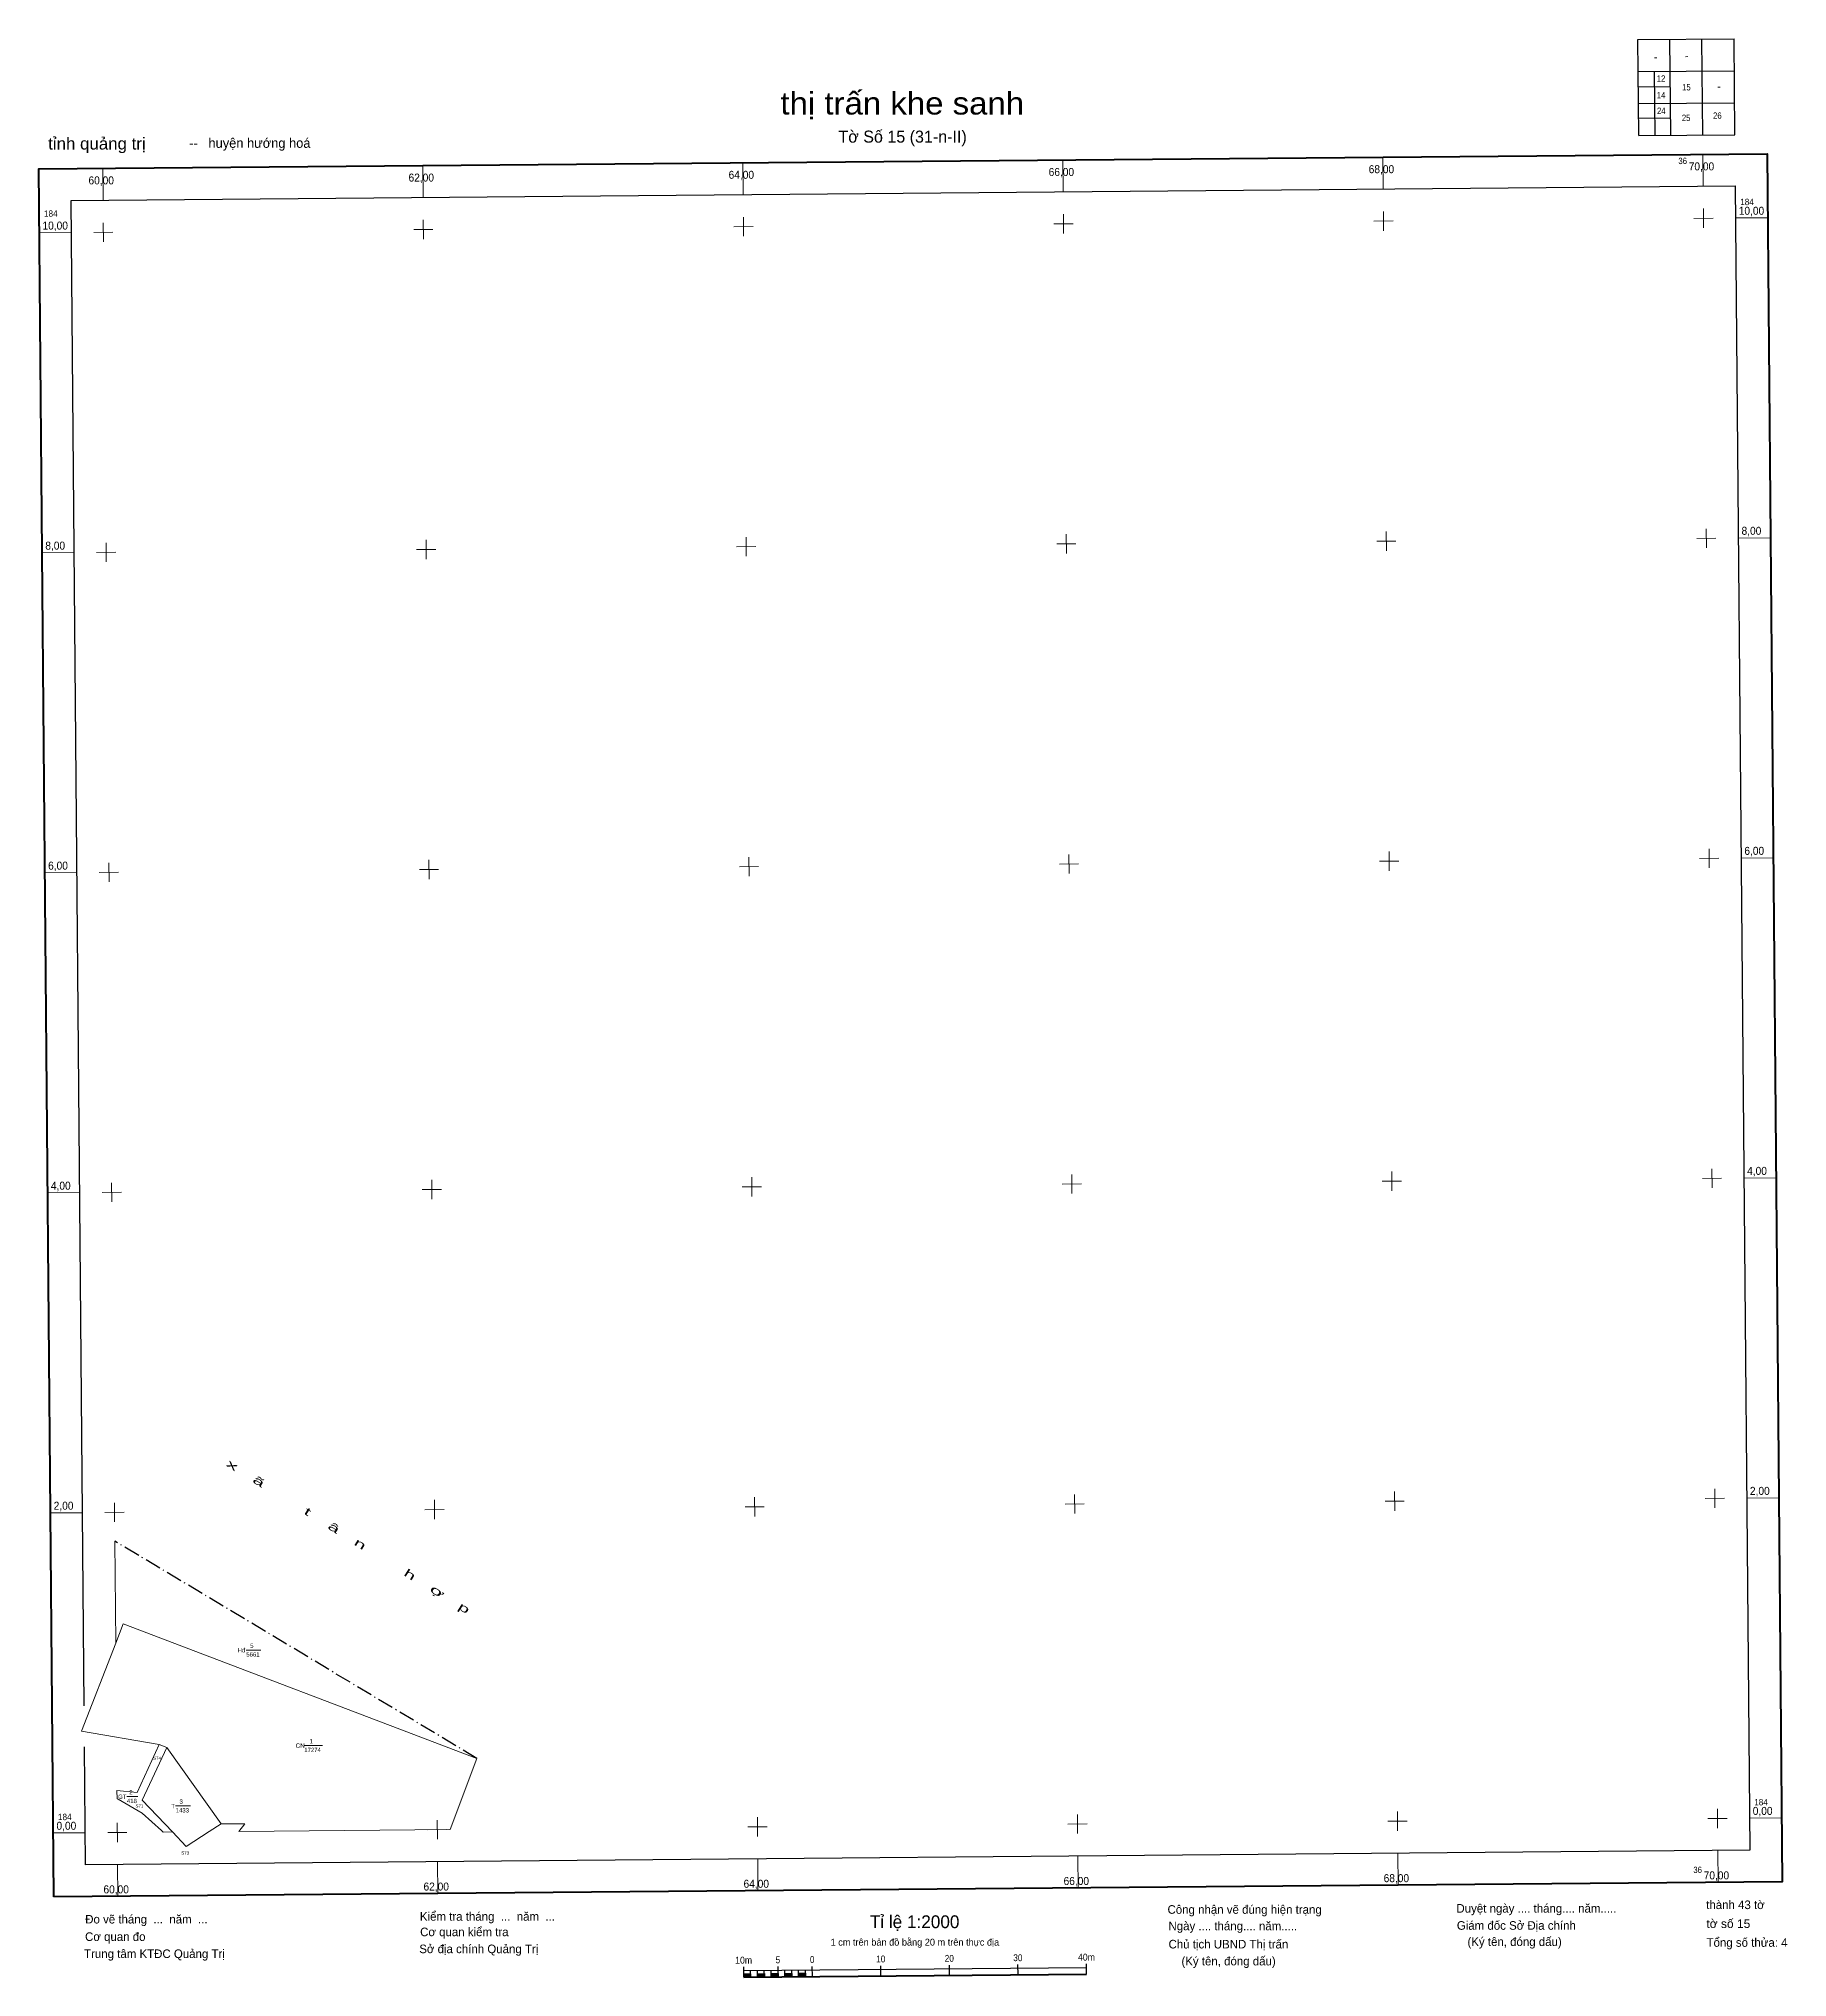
# Model space of a CAD drawing. Header units: metres. Extents: x 552510 to 553602, y 1839418 to 1840629.
import ezdxf
from ezdxf.enums import TextEntityAlignment as Align

# ---------------------------------------------------------------- set-up
doc = ezdxf.new("R2010")
doc.units = ezdxf.units.M
doc.header["$LTSCALE"] = 2
doc.linetypes.add('DOT_DASHED', pattern=[7.7, 5, -1.2, 0.3, -1.2])
doc.layers.add('12', color=7, linetype='Continuous')
for name, color, linetype, lineweight in [('13', 7, 'Continuous', 13), ('34', 7, 'Continuous', 13), ('62', 7, 'Continuous', 13)]:
    doc.layers.add(name, color=color, linetype=linetype, lineweight=lineweight)

msp = doc.modelspace()

# ---------------------------------------------------------------- hatches: boundary and pattern name
at = {"layer": '62'}
for points in [[(552950.47, 1839417.55), (552950.46, 1839419.69), (552954.73, 1839419.73), (552954.75, 1839417.59)], [(552959.04, 1839417.62), (552959.02, 1839419.76), (552963.3, 1839419.8), (552963.32, 1839417.66)], [(552967.61, 1839417.7), (552967.59, 1839419.84), (552971.87, 1839419.88), (552971.89, 1839417.74)], [(552976.17, 1839417.77), (552976.15, 1839419.91), (552980.44, 1839419.95), (552980.45, 1839417.81)], [(552984.73, 1839417.85), (552984.71, 1839419.99), (552989, 1839420.03), (552989.02, 1839417.89)]]:
    msp.add_hatch(color=256, dxfattribs=at).paths.add_polyline_path(points)

# ---------------------------------------------------------------- linework, layer by layer
at = {"layer": '13'}
for p, q in [((552639.64, 1839621.89), (552648.82, 1839621.97)), ((552675.84, 1839562.28), (552687.31, 1839562.38)), ((552565.03, 1839530.37), (552571.91, 1839530.43)), ((552595.53, 1839524.53), (552604.71, 1839524.61))]:
    msp.add_line(p, q, dxfattribs=at)
at = {"layer": '34', "lineweight": 25}
msp.add_line((553509.5, 1840579.07), (553529.5, 1840579.24), dxfattribs=at)
at = {"layer": '34', "linetype": 'DOT_DASHED', "lineweight": 25}
msp.add_line((552783.71, 1839554.29), (552557.5, 1839690.05), dxfattribs=at)
at = {"layer": '34'}
for p, q in [((552558.06, 1839626.18), (552557.5, 1839690.05)), ((552585.32, 1839563.01), (552590.06, 1839561)), ((552624.03, 1839513.32), (552590.06, 1839561))]:
    msp.add_line(p, q, dxfattribs=at)
for points in [[(552558.06, 1839626.18), (552562.75, 1839638.23), (552783.71, 1839554.29)], [(552585.32, 1839563.01), (552536.75, 1839571.33), (552558.06, 1839626.18)], [(552585.32, 1839563.01), (552571.55, 1839532.99), (552558.87, 1839534.12), (552558.91, 1839528.91), (552559.55, 1839528.83), (552574.62, 1839520), (552586.71, 1839509.22), (552587.64, 1839508.27), (552593.59, 1839508.32)], [(552590.06, 1839561), (552574.66, 1839528.27), (552593.59, 1839508.32)], [(552783.71, 1839554.29), (552767.08, 1839509.83), (552634.94, 1839508.68), (552638.68, 1839513.28), (552624.03, 1839513.32)], [(552593.59, 1839508.32), (552602.14, 1839499.31), (552616.53, 1839508.52), (552624.03, 1839513.32)]]:
    msp.add_lwpolyline(points, dxfattribs=at)
at = {"layer": '62', "lineweight": 25}
for p, q in [((553509.08, 1840628.06), (553569.06, 1840628.59)), ((553509.6, 1840568.08), (553509.08, 1840628.06)), ((553529.59, 1840568.26), (553529.07, 1840628.24)), ((553549.59, 1840568.43), (553549.06, 1840628.41)), ((553509.25, 1840608.07), (553569.23, 1840608.59)), ((553519.16, 1840608.16), (553519.51, 1840568.17)), ((553509.33, 1840598.66), (553529.33, 1840598.84)), ((553509.43, 1840588.08), (553569.41, 1840588.6)), ((553036.16, 1839418.3), (553036.1, 1839424.73)), ((553078.98, 1839418.67), (553078.93, 1839425.1)), ((553121.81, 1839419.05), (553121.75, 1839425.48)), ((553164.64, 1839419.42), (553164.58, 1839425.85)), ((552950.47, 1839417.55), (552950.42, 1839423.98)), ((552950.44, 1839421.84), (553164.6, 1839423.71)), ((552950.47, 1839417.55), (552950.44, 1839421.84)), ((552954.75, 1839417.59), (552954.72, 1839421.88)), ((552959.04, 1839417.62), (552959, 1839421.91)), ((552963.32, 1839417.66), (552963.28, 1839421.95)), ((552967.61, 1839417.7), (552967.57, 1839421.99)), ((552971.89, 1839417.74), (552971.83, 1839424.17)), ((552971.89, 1839417.74), (552971.85, 1839422.03)), ((552976.17, 1839417.77), (552976.13, 1839422.06)), ((552980.45, 1839417.81), (552980.42, 1839422.1)), ((552984.73, 1839417.85), (552984.7, 1839422.14)), ((552989.02, 1839417.89), (552988.98, 1839422.18)), ((552993.3, 1839417.92), (552993.24, 1839424.35))]:
    msp.add_line(p, q, dxfattribs=at)
at = {"layer": '62'}
for p, q in [((553519.43, 1840616.7), (553520.93, 1840616.71)), ((553538.76, 1840617.4), (553540.26, 1840617.41)), ((553558.97, 1840598.26), (553560.46, 1840598.27)), ((552950.05, 1840531.2), (552949.88, 1840551.19)), ((553149.99, 1840532.94), (553149.82, 1840552.94)), ((553349.93, 1840534.69), (553349.76, 1840554.69)), ((553549.87, 1840536.44), (553549.69, 1840556.44)), ((552550.18, 1840527.7), (552550, 1840547.69)), ((552750.12, 1840529.45), (552749.94, 1840549.44)), ((552750.34, 1840503.45), (552750.24, 1840515.45)), ((552950.28, 1840505.2), (552950.18, 1840517.2)), ((553150.22, 1840506.95), (553150.11, 1840518.95)), ((553344.11, 1840514.65), (553356.1, 1840514.75)), ((553350.16, 1840508.7), (553350.05, 1840520.7)), ((553544.04, 1840516.4), (553556.04, 1840516.5)), ((553550.1, 1840510.45), (553549.99, 1840522.45)), ((553570.04, 1840516.62), (553590.03, 1840516.8)), ((552510.37, 1840507.35), (552530.36, 1840507.53)), ((552544.36, 1840507.65), (552556.35, 1840507.76)), ((552550.41, 1840501.71), (552550.3, 1840513.7)), ((552744.29, 1840509.4), (552756.29, 1840509.51)), ((552944.23, 1840511.15), (552956.23, 1840511.25)), ((553144.17, 1840512.9), (553156.16, 1840513)), ((553351.91, 1840308.76), (553351.8, 1840320.76)), ((553551.84, 1840310.51), (553551.74, 1840322.51)), ((552552.15, 1840301.77), (552552.05, 1840313.76)), ((552746.04, 1840309.46), (552758.04, 1840309.57)), ((552752.09, 1840303.52), (552751.99, 1840315.51)), ((552945.98, 1840311.21), (552957.98, 1840311.32)), ((552952.03, 1840305.27), (552951.93, 1840317.26)), ((553145.92, 1840312.96), (553157.91, 1840313.06)), ((553151.97, 1840307.01), (553151.86, 1840319.01)), ((553345.86, 1840314.71), (553357.85, 1840314.81)), ((553545.79, 1840316.46), (553557.79, 1840316.56)), ((553571.79, 1840316.68), (553591.78, 1840316.86)), ((552512.11, 1840307.42), (552532.11, 1840307.59)), ((552546.1, 1840307.71), (552558.1, 1840307.82)), ((552753.84, 1840103.58), (552753.74, 1840115.58)), ((552953.78, 1840105.33), (552953.67, 1840117.32)), ((553153.72, 1840107.08), (553153.61, 1840119.07)), ((553347.6, 1840114.77), (553359.6, 1840114.88)), ((553353.65, 1840108.82), (553353.55, 1840120.82)), ((553547.54, 1840116.52), (553559.54, 1840116.62)), ((553553.59, 1840110.57), (553553.49, 1840122.57)), ((553573.53, 1840116.75), (553593.53, 1840116.92)), ((552513.86, 1840107.48), (552533.86, 1840107.65)), ((552547.85, 1840107.78), (552559.85, 1840107.88)), ((552553.9, 1840101.83), (552553.8, 1840113.83)), ((552747.79, 1840109.52), (552759.79, 1840109.63)), ((552947.73, 1840111.27), (552959.72, 1840111.38)), ((553147.67, 1840113.02), (553159.66, 1840113.13)), ((553555.34, 1839910.63), (553555.24, 1839922.63)), ((552555.65, 1839901.89), (552555.55, 1839913.89)), ((552749.54, 1839909.59), (552761.53, 1839909.69)), ((552755.59, 1839903.64), (552755.48, 1839915.64)), ((552949.48, 1839911.34), (552961.47, 1839911.44)), ((552955.53, 1839905.39), (552955.42, 1839917.39)), ((553149.41, 1839913.08), (553161.41, 1839913.19)), ((553155.46, 1839907.14), (553155.36, 1839919.13)), ((553349.35, 1839914.83), (553361.35, 1839914.94)), ((553355.4, 1839908.89), (553355.3, 1839920.88)), ((553549.29, 1839916.58), (553561.29, 1839916.69)), ((553575.28, 1839916.81), (553595.28, 1839916.98)), ((552515.61, 1839907.54), (552535.61, 1839907.72)), ((552549.6, 1839907.84), (552561.6, 1839907.94)), ((552757.34, 1839703.7), (552757.23, 1839715.7)), ((552957.28, 1839705.45), (552957.17, 1839717.45)), ((553157.21, 1839707.2), (553157.11, 1839719.2)), ((553357.15, 1839708.95), (553357.05, 1839720.94)), ((553551.04, 1839716.64), (553563.04, 1839716.75)), ((553557.09, 1839710.7), (553556.98, 1839722.69)), ((553577.03, 1839716.87), (553597.02, 1839717.04)), ((552517.36, 1839707.6), (552537.35, 1839707.78)), ((552551.35, 1839707.9), (552563.35, 1839708.01)), ((552557.4, 1839701.96), (552557.29, 1839713.95)), ((552751.29, 1839709.65), (552763.28, 1839709.75)), ((552951.22, 1839711.4), (552963.22, 1839711.5)), ((553151.16, 1839713.15), (553163.16, 1839713.25)), ((553351.1, 1839714.89), (553363.1, 1839715)), ((553558.84, 1839510.76), (553558.73, 1839522.75)), ((552559.15, 1839502.02), (552559.04, 1839514.01)), ((552753.03, 1839509.71), (552765.03, 1839509.82)), ((552759.09, 1839503.77), (552758.98, 1839515.76)), ((552952.97, 1839511.46), (552964.97, 1839511.56)), ((552959.02, 1839505.51), (552958.92, 1839517.51)), ((553152.91, 1839513.21), (553164.91, 1839513.31)), ((553158.96, 1839507.26), (553158.86, 1839519.26)), ((553352.85, 1839514.96), (553364.84, 1839515.06)), ((553358.9, 1839509.01), (553358.79, 1839521.01)), ((553552.79, 1839516.7), (553564.78, 1839516.81)), ((553578.78, 1839516.93), (553598.77, 1839517.11)), ((552519.11, 1839507.67), (552539.1, 1839507.84)), ((552553.1, 1839507.96), (552565.09, 1839508.07)), ((552559.44, 1839468.03), (552559.27, 1839488.02)), ((552759.38, 1839469.78), (552759.21, 1839489.77)), ((552959.32, 1839471.52), (552959.15, 1839491.52)), ((553159.26, 1839473.27), (553159.08, 1839493.27)), ((553359.2, 1839475.02), (553359.02, 1839495.01)), ((553559.13, 1839476.77), (553558.96, 1839496.76))]:
    msp.add_line(p, q, dxfattribs=at)
at = {"layer": '62', "lineweight": 40}
msp.add_line((552950.47, 1839417.55), (553164.64, 1839419.42), dxfattribs=at)
at = {"layer": '62', "lineweight": 25}
for points in [[(553509.6, 1840568.08), (553569.58, 1840568.61), (553569.06, 1840628.59)], [(552538.41, 1839587.19), (552530.18, 1840527.52), (553569.86, 1840536.62), (553578.95, 1839496.94), (552539.28, 1839487.85), (552538.63, 1839561.44)]]:
    msp.add_lwpolyline(points, dxfattribs=at)
at = {"layer": '62', "lineweight": 40}
msp.add_lwpolyline([(552519.46, 1839467.68), (552510.02, 1840547.34), (553589.68, 1840556.79), (553599.12, 1839477.12)], close=True, dxfattribs=at)
at = {"layer": '62', "lineweight": 25}
for points in [[(552950.47, 1839417.55), (552950.46, 1839419.69), (552954.73, 1839419.73), (552954.75, 1839417.59)], [(552959.04, 1839417.62), (552959.02, 1839419.76), (552963.3, 1839419.8), (552963.32, 1839417.66)], [(552967.61, 1839417.7), (552967.59, 1839419.84), (552971.87, 1839419.88), (552971.89, 1839417.74)], [(552976.17, 1839417.77), (552976.15, 1839419.91), (552980.44, 1839419.95), (552980.45, 1839417.81)], [(552984.73, 1839417.85), (552984.71, 1839419.99), (552989, 1839420.03), (552989.02, 1839417.89)]]:
    msp.add_lwpolyline(points, close=True, dxfattribs=at)

# ---------------------------------------------------------------- texts
at = {"layer": '12', "width": 0.95}
for s, p in [('S74 ', (552584.315, 1839553.43)), ('S71 ', (552573.28, 1839523.53)), ('S73 ', (552601.9, 1839494.18))]:
    msp.add_text(s, height=2, dxfattribs=at).set_placement(p, align=Align.CENTER)
at = {"layer": '13'}
for s, p in [('Hđ', (552634.25, 1839620.5)), ('17274', (552675.88, 1839558.24)), ('GT', (552559.64, 1839528.98)), ('418', (552565.06, 1839526.32)), ('1433', (552595.57, 1839520.48)), ('3', (552597.95, 1839525.9))]:
    msp.add_text(s, height=2.7, dxfattribs=at).set_placement(p)
for s, width, p in [('5661', 0.95, (552639.68, 1839617.85)), ('5', 1.05, (552642.06, 1839623.26)), ('CN', 1.1, (552670.46, 1839560.89)), ('1', 0.85, (552679.21, 1839563.66)), ('2', 1.05, (552566.51, 1839531.74)), ('T', 0.9, (552592.84, 1839523.16))]:
    msp.add_text(s, height=2.7, dxfattribs=dict(at, width=width)).set_placement(p)
at = {"layer": '34'}
for s, width, p in [('x', 2.15, (552629.664, 1839735.372)), ('ã', 1.95, (552646.159, 1839725.202)), ('t', 2, (552676.714, 1839706.36)), ('â', 1.95, (552693.109, 1839696.252)), ('n', 1.95, (552709.529, 1839686.126)), ('h', 1.9, (552740.584, 1839666.985)), ('ợ', 2.15, (552757.734, 1839656.402)), ('p', 1.85, (552774.424, 1839646.11))]:
    msp.add_text(s, height=5, rotation=327.839, dxfattribs=dict(at, width=width)).set_placement(p, align=Align.CENTER)
at = {"layer": '62'}
for s, height, width, p in [('12', 4, 0.9, (553523.49, 1840601.75)), ('15', 4, 0.9, (553539.31, 1840596.31)), ('thị trấn khe sanh', 14, 1.1, (553049.46, 1840581.26)), ('14', 4, 0.9, (553523.55, 1840591.38)), ('24', 4, 0.9, (553523.64, 1840581.59)), ('25', 4, 0.9, (553539.145, 1840577.19)), ('26', 4, 0.9, (553558.655, 1840578.6)), ('10m', 4.284, 0.95, (552950.355, 1839426.07)), ('5', 4.284, 0.9, (552971.76, 1839426.29)), ('0', 4.284, 0.85, (552993.175, 1839426.48)), ('10', 4.284, 0.9, (553036.025, 1839426.84)), ('20', 4.284, 0.9, (553078.85, 1839427.21)), ('30', 4.284, 0.9, (553121.68, 1839427.59)), ('40m', 4.284, 0.95, (553164.52, 1839427.94))]:
    msp.add_text(s, height=height, dxfattribs=dict(at, width=width)).set_placement(p, align=Align.CENTER)
for s, height, width, p in [('tỉnh quảng trị ', 7.5, 1.05, (552515.91, 1840559.39)), ('70,00', 5, 0.95, (553540.78, 1840546.36)), ('60,00', 5, 0.95, (552541.09, 1840537.62)), ('62,00', 5, 0.95, (552741.03, 1840539.36)), ('64,00', 5, 0.95, (552940.97, 1840541.11)), ('66,00', 5, 0.95, (553140.91, 1840542.86)), ('68,00', 5, 0.95, (553340.85, 1840544.61)), ('184', 4, 0.95, (553572.97, 1840524.65)), ('10,00', 5, 0.95, (552512.35, 1840509.37)), ('184', 4, 0.95, (552513.28, 1840517.38)), ('10,00', 5, 0.95, (553572.02, 1840518.64)), ('8,00', 5, 0.95, (553573.77, 1840318.7)), ('8,00', 5, 0.95, (552514.1, 1840309.43)), ('6,00', 5, 0.95, (553575.52, 1840118.76)), ('6,00', 5, 0.95, (552515.85, 1840109.5)), ('4,00', 5, 0.95, (553577.26, 1839918.82)), ('4,00', 5, 0.95, (552517.59, 1839909.56)), ('2,00', 5, 0.95, (553579.01, 1839718.89)), ('2,00', 5, 0.95, (552519.34, 1839709.62)), ('0,00', 5, 0.95, (553580.76, 1839518.95)), ('184', 4, 0.95, (553581.71, 1839524.95)), ('0,00', 5, 0.95, (552521.09, 1839509.68)), ('184', 4, 0.95, (552522.04, 1839515.69)), ('60,00', 5, 0.95, (552550.43, 1839469.95)), ('62,00', 5, 0.95, (552750.37, 1839471.7)), ('64,00', 5, 0.95, (552950.31, 1839473.45)), ('66,00', 5, 0.95, (553150.24, 1839475.19)), ('68,00', 5, 0.95, (553350.18, 1839476.94)), ('70,00', 5, 0.95, (553550.12, 1839478.69)), ('tờ số 15', 5.35, 1.05, (553551.79, 1839448.32))]:
    msp.add_text(s, height=height, dxfattribs=dict(at, width=width)).set_placement(p)
for s, height, p in [('   --   huyện hướng hoá', 6, (552597.31, 1840560.46)), ('Công nhận vẽ đúng hiện trạng', 5.355, (553215.17, 1839457.19)), ('Duyệt ngày .... tháng.... năm.....', 5.355, (553395.66, 1839457.91)), ('thành 43 tờ', 5.355, (553551.69, 1839460.13)), ('Đo vẽ tháng  ...  năm  ...', 5.355, (552539.04, 1839451.12)), ('Cơ quan kiểm tra', 5.355, (552748.27, 1839443.19)), ('Kiểm tra tháng  ...  năm  ...', 5.355, (552748.11, 1839452.85)), ('Ngày .... tháng.... năm.....', 5.355, (553215.77, 1839446.89)), ('Giám đốc Sở Địa chính', 5.355, (553395.92, 1839447.21)), ('Cơ quan đo', 5.355, (552538.94, 1839440.22)), ('Sở địa chính Quảng Trị', 5.355, (552747.72, 1839432.58)), ('Chủ tịch UBND Thị trấn', 5.355, (553215.82, 1839435.53)), ('(Ký tên, đóng dấu) ', 5.355, (553402.54, 1839437.07)), ('Tổng số thửa: 4', 5.36, (553551.9, 1839436.57)), ('Trung tâm KTĐC Quảng Trị', 5.355, (552538.32, 1839429.55)), ('(Ký tên, đóng dấu) ', 5.355, (553223.85, 1839424.94))]:
    msp.add_text(s, height=height, dxfattribs=at).set_placement(p)
for s, height, p in [('Tờ Số 15 (31-n-II)', 7.5, (553049.68, 1840563.7)), ('Tỉ lệ 1:2000', 8.01, (553057.18, 1839448.21)), ('1 cm trên bản đồ bằng 20 m trên thực địa', 4.28, (553057.335, 1839437.31))]:
    msp.add_text(s, height=height, dxfattribs=at).set_placement(p, align=Align.CENTER)
at = {"layer": '62', "width": 0.9}
for p in [(553539.68, 1840550.3), (553549.02, 1839482.63)]:
    msp.add_text('36', height=4, dxfattribs=at).set_placement(p, align=Align.RIGHT)

doc.saveas('drawing.dxf')
